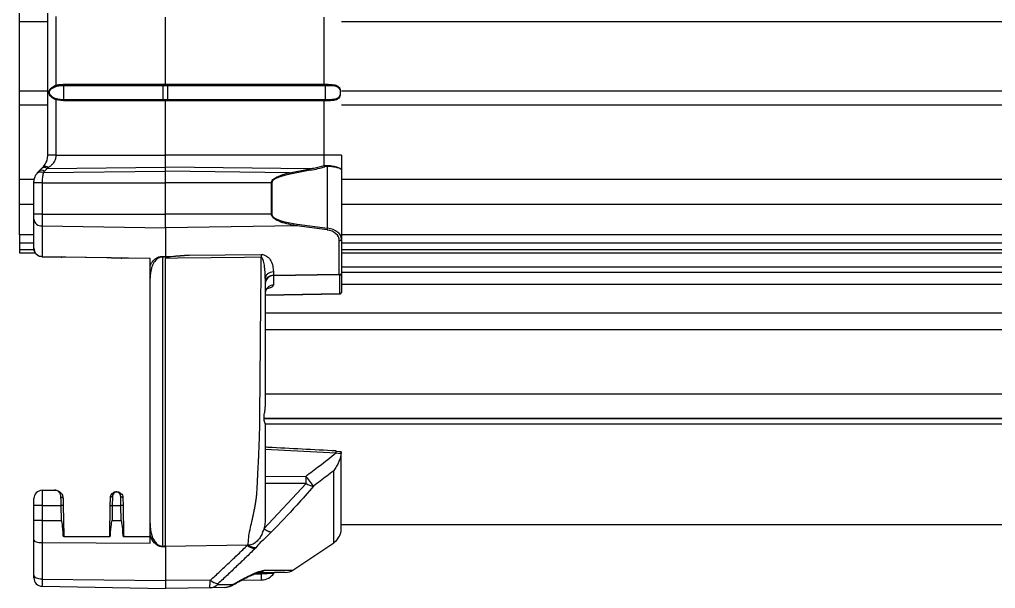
# Model space of a CAD drawing. Extents: x 6 to 134, y 3 to 97.
# Drawn here: x 86.81 to 93.83, y 37.38 to 41.46 of the extents above; entities that cross this region are included whole.
import ezdxf

# ---------------------------------------------------------------- set-up
doc = ezdxf.new("R2010")
doc.units = 0
doc.header["$MEASUREMENT"] = 0
doc.layers.add('OBJECT', color=7, linetype='CONTINUOUS')

msp = doc.modelspace()

# ---------------------------------------------------------------- linework, layer by layer
at = {"layer": 'OBJECT'}
for p, q in [((87.0151, 40.489), (87.0151, 42.5896)), ((86.8121, 41.4483), (86.8121, 41.5483)), ((87.0741, 41.4868), (87.0741, 40.9918)), ((87.8601, 40.9985), (87.8601, 41.4802)), ((89.0023, 40.9985), (89.0023, 41.4802)), ((87.0151, 41.4483), (86.8121, 41.4483)), ((86.8121, 40.9483), (86.8121, 41.4483)), ((96.9121, 41.4483), (89.1249, 41.4483)), ((87.8425, 40.9886), (87.1289, 40.9886)), ((87.1291, 40.9985), (87.8427, 40.9985)), ((87.8601, 40.9886), (87.8425, 40.9886)), ((87.8427, 40.9985), (87.8601, 40.9985)), ((87.8601, 40.9985), (87.8776, 40.9985)), ((87.8777, 40.9886), (87.8601, 40.9886)), ((87.8776, 40.9985), (89.0023, 40.9985)), ((89.0024, 40.9886), (87.8777, 40.9886)), ((89.0023, 40.9985), (89.0105, 40.9985)), ((89.0113, 40.9887), (89.0024, 40.9886)), ((87.0151, 40.9483), (86.8121, 40.9483)), ((86.8121, 40.8483), (86.8121, 40.9483)), ((96.9121, 40.9483), (89.1249, 40.9483)), ((87.0151, 40.8483), (86.8121, 40.8483)), ((86.8121, 40.3153), (86.8121, 40.8483)), ((87.0741, 40.8868), (87.0741, 40.489)), ((87.1291, 40.8802), (87.0741, 40.8868)), ((87.1289, 40.89), (87.8425, 40.89)), ((87.8427, 40.8802), (87.1291, 40.8802)), ((87.8425, 40.89), (87.8601, 40.8901)), ((87.8601, 40.8802), (87.8427, 40.8802)), ((87.8601, 40.8901), (87.8777, 40.89)), ((87.8776, 40.8802), (87.8601, 40.8802)), ((87.8601, 40.489), (87.8601, 40.8802)), ((89.0023, 40.8802), (87.8776, 40.8802)), ((87.8777, 40.89), (89.0024, 40.89)), ((89.0023, 40.489), (89.0023, 40.8802)), ((89.0105, 40.8801), (89.0023, 40.8802)), ((89.0024, 40.89), (89.0113, 40.89)), ((96.9121, 40.8483), (89.1249, 40.8483)), ((87.0741, 40.489), (87.0151, 40.489)), ((87.0741, 40.489), (87.8601, 40.489)), ((87.8601, 40.4042), (87.8601, 40.489)), ((89.0023, 40.489), (87.8601, 40.489)), ((89.0023, 40.414), (89.0023, 40.489)), ((89.1251, 40.489), (89.0023, 40.489)), ((89.1251, 40.489), (89.1251, 40.3833)), ((86.9695, 40.3937), (86.98, 40.4042)), ((87.0109, 40.3937), (87.8601, 40.4042)), ((87.0213, 40.401), (87.0109, 40.3937)), ((87.8601, 40.3745), (87.8601, 40.4042)), ((88.8986, 40.3914), (87.8601, 40.4042)), ((89.0023, 40.414), (89.0266, 40.4162)), ((89.0266, 40.4087), (89.0052, 40.4059)), ((89.0266, 39.9638), (89.0266, 40.4087)), ((86.9503, 40.3745), (86.9695, 40.3937)), ((86.9831, 40.3637), (87.8601, 40.3745)), ((87.0109, 40.3937), (86.9916, 40.3745)), ((87.8601, 40.2896), (87.8601, 40.3745)), ((88.7533, 40.3635), (87.8601, 40.3745)), ((88.7533, 40.3635), (88.8986, 40.3914)), ((88.9015, 40.3808), (88.7562, 40.3529)), ((89.1251, 40.3833), (89.1251, 39.8875)), ((86.8121, 40.1354), (86.8121, 40.3153)), ((86.9188, 40.3153), (86.8121, 40.3153)), ((86.9741, 40.2896), (86.9151, 40.2896)), ((86.9151, 40.0651), (86.9151, 40.2896)), ((86.9741, 40.2896), (87.8601, 40.2896)), ((86.9741, 40.2896), (86.9741, 40.0651)), ((88.6219, 40.2896), (87.8601, 40.2896)), ((87.8601, 40.0651), (87.8601, 40.2896)), ((88.6219, 40.0651), (88.6219, 40.2896)), ((88.6248, 40.2896), (88.6219, 40.2896)), ((88.6248, 40.2896), (88.6248, 40.0651)), ((96.9121, 40.3153), (89.1251, 40.3153)), ((86.8121, 39.9172), (86.8121, 40.1354)), ((86.9151, 40.1354), (86.8121, 40.1354)), ((96.9121, 40.1354), (89.1251, 40.1354)), ((86.9741, 40.0651), (86.9151, 40.0651)), ((86.9151, 40.0291), (86.9151, 40.0651)), ((86.9741, 40.0651), (86.9741, 39.9805)), ((86.9741, 40.0651), (87.8601, 40.0651)), ((87.8601, 39.968), (87.8601, 40.0651)), ((88.6219, 40.0651), (87.8601, 40.0651)), ((88.6248, 40.0651), (88.6219, 40.0651)), ((86.9151, 39.8214), (86.9151, 40.0291)), ((86.9741, 39.9805), (87.8601, 39.968)), ((86.9741, 39.9805), (86.9741, 39.7617)), ((88.8049, 39.9813), (87.8601, 39.968)), ((89.0237, 39.9516), (88.8049, 39.9813)), ((88.8079, 39.9935), (89.0266, 39.9638)), ((86.8121, 39.9172), (86.8121, 39.8561)), ((86.9151, 39.9172), (86.8121, 39.9172)), ((87.8601, 39.968), (87.8601, 39.7616)), ((96.9121, 39.9172), (89.1251, 39.9172)), ((86.8121, 39.8561), (86.8121, 39.8089)), ((86.9151, 39.8561), (86.8121, 39.8561)), ((89.1104, 39.6323), (89.1104, 39.8754)), ((89.1251, 39.8875), (89.1251, 39.636)), ((96.9121, 39.8561), (89.1251, 39.8561)), ((86.8121, 39.8089), (86.8121, 39.7885)), ((86.9171, 39.8089), (86.8121, 39.8089)), ((86.8121, 39.7885), (86.9249, 39.7885)), ((86.9151, 39.8193), (86.9151, 39.8214)), ((87.9029, 39.7621), (88.0313, 39.7696)), ((88.0313, 39.7696), (88.5486, 39.7757)), ((96.9121, 39.8089), (89.1251, 39.8089)), ((89.1251, 39.7885), (96.9121, 39.7885)), ((86.9741, 39.7617), (87.7501, 39.7482)), ((86.9741, 39.7617), (86.9741, 39.7593)), ((86.9741, 39.7593), (87.1122, 39.7569)), ((87.1459, 39.7585), (87.4439, 39.7533)), ((87.4774, 39.7505), (87.5422, 39.7494)), ((87.5759, 39.751), (87.7451, 39.748)), ((87.7451, 39.748), (87.7501, 39.7479)), ((87.7501, 39.694), (87.7501, 39.7482)), ((87.8385, 39.7618), (87.8601, 39.7616)), ((87.8385, 39.7568), (87.8385, 37.6798)), ((87.8601, 39.7565), (87.8385, 39.7568)), ((87.8601, 39.7616), (87.9029, 39.7621)), ((87.8601, 37.6795), (87.8601, 39.7476)), ((88.6371, 39.6508), (88.6371, 39.6248)), ((88.6371, 39.6248), (89.1104, 39.6323)), ((89.1104, 39.6309), (88.6371, 39.6234)), ((89.1153, 39.6265), (89.1104, 39.6309)), ((96.9221, 39.6845), (89.1251, 39.6845)), ((96.9221, 39.6471), (89.1251, 39.6471)), ((89.1251, 39.636), (89.1251, 39.5034)), ((87.7501, 37.8416), (87.7501, 39.6045)), ((88.6371, 39.6234), (88.6371, 39.5557)), ((89.1153, 39.4928), (89.1153, 39.6265)), ((96.9221, 39.5593), (89.1251, 39.5593)), ((89.1153, 39.4928), (88.5781, 39.4839)), ((88.5781, 39.4831), (89.1187, 39.4925)), ((96.9221, 39.3529), (88.5781, 39.3529)), ((96.9221, 39.2345), (88.5781, 39.2345)), ((96.2935, 38.7721), (88.5781, 38.7721)), ((96.1801, 38.5967), (88.5697, 38.5967)), ((96.1801, 38.5955), (88.5697, 38.5955)), ((96.1935, 38.5565), (88.5781, 38.5565)), ((89.0873, 38.3487), (88.5781, 38.3752)), ((89.122, 38.342), (89.0873, 38.3487)), ((89.0875, 38.3615), (89.1093, 38.3596)), ((89.1236, 37.7882), (89.1236, 38.351)), ((89.1238, 37.7906), (89.1238, 38.3524)), ((88.5781, 38.1812), (88.871, 38.1826)), ((89.07, 37.7042), (89.07, 38.222)), ((88.5675, 37.8034), (88.871, 38.1308)), ((88.871, 38.1308), (88.5781, 38.1294)), ((86.9151, 37.9713), (86.9151, 38.0209)), ((86.9741, 38.0809), (87.0643, 38.0824)), ((86.9741, 38.0809), (86.9741, 37.9713)), ((87.1253, 38.0235), (87.1262, 37.9716)), ((87.464, 37.9716), (87.465, 38.027)), ((87.5553, 38.027), (87.5562, 37.9716)), ((86.9151, 37.8647), (86.9151, 37.9713)), ((86.9741, 37.9713), (86.9151, 37.9713)), ((86.9741, 37.9713), (87.111, 37.9713)), ((86.9741, 37.9713), (86.9741, 37.8647)), ((87.1128, 37.8647), (87.111, 37.9713)), ((87.1262, 37.9716), (87.13, 37.7542)), ((87.4602, 37.7542), (87.464, 37.9716)), ((87.4787, 37.9713), (87.4769, 37.8645)), ((87.4787, 37.9713), (87.541, 37.9713)), ((87.5428, 37.8645), (87.541, 37.9713)), ((87.5562, 37.9716), (87.56, 37.7542)), ((86.9151, 37.7232), (86.9151, 37.8647)), ((86.9741, 37.8647), (86.9741, 37.705)), ((86.9741, 37.8647), (87.1128, 37.8647)), ((87.4769, 37.8645), (87.5428, 37.8645)), ((89.1238, 37.8348), (96.9221, 37.8348)), ((87.13, 37.7542), (87.135, 37.7493)), ((87.1411, 37.7493), (87.4488, 37.7493)), ((87.4552, 37.7493), (87.4602, 37.7542)), ((87.56, 37.7542), (87.565, 37.7493)), ((87.5711, 37.7493), (87.7451, 37.7493)), ((87.7451, 37.7493), (87.7501, 37.7543)), ((87.7501, 37.7009), (87.7501, 37.7604)), ((86.9151, 37.4723), (86.9151, 37.7232)), ((86.9741, 37.705), (86.9741, 37.4412)), ((86.9741, 37.705), (87.7501, 37.7009)), ((87.8385, 37.6798), (87.8601, 37.6795)), ((87.8601, 37.6743), (87.8385, 37.6746)), ((87.8601, 37.6743), (87.8601, 37.4332)), ((88.4553, 37.6856), (88.4491, 37.6855)), ((88.7765, 37.5062), (89.07, 37.7042)), ((86.9151, 37.4508), (86.9151, 37.4723)), ((88.5513, 37.4791), (88.498, 37.4781)), ((88.5512, 37.4874), (88.5513, 37.4791)), ((88.552, 37.4374), (88.5513, 37.4791)), ((86.9741, 37.4412), (87.8601, 37.4332)), ((86.9741, 37.4412), (86.9741, 37.3908)), ((86.9741, 37.3908), (87.8601, 37.3753)), ((88.1847, 37.4361), (87.8601, 37.4332)), ((87.8601, 37.4332), (87.8601, 37.3753)), ((88.3424, 37.3989), (88.3981, 37.4293)), ((88.3504, 37.4073), (88.406, 37.4376)), ((88.4087, 37.4349), (88.552, 37.4374)), ((88.1812, 37.3809), (87.8601, 37.3753)), ((88.2871, 37.3828), (88.1812, 37.3809))]:
    msp.add_line(p, q, dxfattribs=at)
at = {"layer": 'OBJECT', "flags": 128}
for points in [[(88.5486, 39.7557), (88.4286, 39.7543), (87.9487, 39.7486), (87.8601, 39.7476)], [(87.1101, 38.0313), (87.113, 38.0312), (87.1158, 38.0308), (87.1185, 38.0301), (87.1208, 38.0291), (87.1227, 38.0279), (87.1241, 38.0266), (87.125, 38.0251), (87.1253, 38.0235)], [(87.4797, 38.0347), (87.4768, 38.0346), (87.4741, 38.0342), (87.4715, 38.0334), (87.4693, 38.0325), (87.4675, 38.0313), (87.4661, 38.03), (87.4653, 38.0285), (87.465, 38.027)], [(87.54, 38.0346), (87.5429, 38.0346), (87.5458, 38.0342), (87.5484, 38.0335), (87.5507, 38.0325), (87.5526, 38.0314), (87.5541, 38.03), (87.5549, 38.0285), (87.5553, 38.027)], [(88.4491, 37.6855), (87.8601, 37.6777), (87.8452, 37.6775)], [(86.9741, 37.4412), (86.9625, 37.4419), (86.9514, 37.4437), (86.9412, 37.4466), (86.9323, 37.4505), (86.925, 37.4552), (86.9196, 37.4605), (86.9162, 37.4663), (86.9151, 37.4723)], [(88.3504, 37.4073), (88.3466, 37.402), (88.3424, 37.3988)], [(88.406, 37.4376), (88.4022, 37.4323), (88.3981, 37.4292)]]:
    msp.add_lwpolyline(points, dxfattribs=at)
at = {"layer": 'OBJECT'}
for centre, radius, start, end in [((86.7922, 40.8942), 0.2983, 17.33404, 19.10404), ((88.5742, 40.9393), 1.4462, 178.04636, 181.95364), ((86.9268, 40.9965), 0.2022, 357.75788, 0.55202), ((89.2878, 40.9393), 1.4462, 178.04636, 181.95364), ((87.6404, 40.9965), 0.2022, 357.75788, 0.55202), ((88.0798, 40.9965), 0.2022, 179.44798, 182.24212), ((86.4324, 40.9393), 1.4462, 358.04636, 1.95364), ((89.2045, 40.9965), 0.2022, 179.44798, 182.24212), ((89.0532, 40.997), 0.0427, 177.99951, 191.30017), ((87.5745, 40.9393), 1.4377, 358.03323, 1.96677), ((89.0701, 40.9393), 0.05, 324.24294, 35.8098), ((86.7922, 40.9844), 0.2983, 340.89596, 342.66596), ((86.9268, 40.8821), 0.2022, 359.44798, 2.24212), ((87.6404, 40.8821), 0.2022, 359.44798, 2.24212), ((88.0798, 40.8821), 0.2022, 177.75788, 180.55202), ((89.2045, 40.8821), 0.2022, 177.75788, 180.55202), ((89.0532, 40.8816), 0.0427, 168.69983, 182.00049), ((86.9984, 40.3733), 0.0359, 50.31348, 120.85498), ((88.9413, 40.3873), 0.0665, 16.23241, 23.60691), ((88.9643, 40.4125), 0.0624, 356.56172, 3.43828), ((87.0351, 40.2896), 0.12, 135, 148.21068), ((86.9653, 40.3247), 0.0428, 65.55543, 138.87095), ((86.9709, 40.3446), 0.0364, 55.3098, 124.67231), ((86.9902, 40.3638), 0.0364, 55.3098, 124.67231), ((87.0341, 40.332), 0.06, 135, 148.21068), ((88.7004, 40.3432), 0.0567, 9.80255, 20.94383), ((88.8457, 40.3711), 0.0567, 9.80255, 20.94383), ((86.9697, 40.0353), 0.055, 186.53568, 274.53769), ((88.7588, 39.9988), 0.0493, 339.21842, 353.75668), ((88.9776, 39.9691), 0.0493, 339.21842, 353.75668), ((89.1115, 39.8891), 0.0137, 265.46231, 353.46432), ((87.3738, 39.7593), 0.4647, 359.68953, 0.31047), ((89.0008, 39.6316), 0.1096, 359.61681, 0.38319), ((89.1153, 39.6362), 0.00978, 269.69964, 358.70113), ((88.6327, 39.5701), 0.055, 85.46231, 173.46432), ((88.6367, 39.5647), 0.0587, 89.69964, 178.70113), ((88.6367, 39.497), 0.0587, 89.69964, 178.70113), ((88.8758, 38.3635), 0.212, 356.00987, 0.06156), ((85.9404, 35.9298), 3.6964, 36.15063, 37.55082), ((83.867, 38.1567), 5.0041, 359.70356, 0.29644), ((88.9383, 38.2268), 0.1171, 234.9569, 263.58409), ((86.9751, 38.0209), 0.06, 91, 180), ((87.3347, 25.3748), 12.5986, 90.94814, 91.01755), ((87.6849, 49.9914), 12.0219, 268.94712, 269.01736), ((87.7647, 25.3748), 12.5986, 90.94814, 91.01755), ((87.1517, 36.3448), 1.4096, 90.883, 91.0181), ((87.484, 38.9702), 1.2162, 268.87686, 269.01858), ((87.5818, 36.3397), 1.4147, 90.88315, 91.01809), ((89.0001, 37.8078), 0.125, 304, 350.99413), ((89.1088, 37.7906), 0.015, 350.99413, 0), ((87.4918, 37.6772), 0.3467, 359.57249, 0.42751), ((88.5177, 37.7651), 0.105, 229.26724, 262.13811), ((88.5148, 37.5758), 0.089, 271.20586, 309.03434), ((88.5501, 37.5474), 0.11, 271, 325.23397), ((88.6488, 37.4791), 0.01, 91.00235, 145.81355), ((88.7225, 37.5904), 0.1, 271, 302.60661), ((86.9751, 37.4508), 0.06, 180, 269), ((88.1791, 37.4637), 0.0828, 271.43574, 312.79618), ((88.2527, 37.508), 0.0989, 226.58751, 261.9679), ((88.2851, 37.469), 0.0862, 271.2931, 310.60285)]:
    msp.add_arc(centre, radius, start, end, dxfattribs=at)
for centre, major_axis, ratio, start_param, end_param in [((88.456, 40.489), (0.6706, 0), 0.216052, 5.439095, 5.672127), ((89.0163, 40.2896), (0.3916, 0), 0.216052, 2.297502, 3.141593), ((89.0163, 40.0651), (0.3916, 0), 0.216052, 3.141593, 4.150885), ((89.0004, 39.873), (0.1099, 0.005), 0.725828, 6.250065, 7.607408), ((89.0001, 39.8851), (0.125, 0.004), 0.638968, 6.262677, 7.620019), ((86.9751, 39.8214), (0.06, 0), 0.995217, 3.141593, 4.694936), ((87.1302, 39.7716), (0.0231, 0.0126), 0.325231, 3.659945, 4.199258), ((87.46, 39.7658), (0.0226, -0.0134), 0.325231, 5.225606, 5.764834), ((87.5602, 39.7641), (0.0231, 0.0126), 0.325231, 3.659945, 4.199152), ((89.1101, 39.6359), (0.015, 0.0002), 0.235782, 4.727202, 6.280545), ((88.6381, 39.6329), (0.001, 0.01), 0.046894, 2.518569, 2.847879), ((87.1181, 37.5784), (-0.0053, 0.2863), 0.052382, 5.372603, 6.282196), ((87.4721, 37.5782), (0.0047, 0.2863), 0.052386, 0.000845, 0.909758), ((87.5481, 37.5782), (-0.0053, 0.2863), 0.052382, 5.373472, 6.282196), ((86.9751, 37.7232), (0.06, 0), 0.303082, 3.141593, 4.694936)]:
    msp.add_ellipse(centre, major_axis=major_axis, ratio=ratio, start_param=start_param, end_param=end_param, dxfattribs=at)
for points, knots in [([(87.0741, 40.8868), (87.0676, 40.8898), (87.0543, 40.8958), (87.0385, 40.9081), (87.0295, 40.9195), (87.0254, 40.9293), (87.0241, 40.9357), (87.0241, 40.9418), (87.025, 40.9481), (87.0286, 40.9579), (87.0375, 40.9696), (87.0532, 40.9822), (87.067, 40.9886), (87.0741, 40.9918)], [0, 0, 0, 0, 0.128455, 0.265194, 0.392985, 0.437147, 0.483317, 0.514866, 0.545911, 0.602369, 0.724258, 0.859504, 1, 1, 1, 1]), ([(87.0769, 40.9831), (87.0696, 40.9804), (87.0554, 40.9752), (87.0392, 40.9647), (87.03, 40.9551), (87.0262, 40.9468), (87.0251, 40.9414), (87.0251, 40.9365), (87.026, 40.9331), (87.0273, 40.9294), (87.0308, 40.9225), (87.0401, 40.9132), (87.0565, 40.903), (87.0702, 40.898), (87.0769, 40.8956)], [0, 0, 0, 0, 0.147742, 0.286544, 0.40721, 0.459794, 0.487158, 0.514363, 0.5511, 0.555605, 0.597249, 0.724144, 0.864791, 1, 1, 1, 1]), ([(87.0741, 40.9918), (87.0802, 40.9935), (87.0926, 40.9969), (87.1111, 40.9983), (87.1233, 40.9984), (87.1291, 40.9985)], [0, 0, 0, 0, 0.341459, 0.690916, 1, 1, 1, 1]), ([(87.1289, 40.9886), (87.1233, 40.9886), (87.1058, 40.9886), (87.0886, 40.9853), (87.0769, 40.9831)], [0, 0, 0, 0, 0.318604, 1, 1, 1, 1]), ([(87.8601, 40.9985), (87.8601, 40.9973), (87.8601, 40.9951), (87.8601, 40.9921), (87.8601, 40.9899), (87.8601, 40.9889), (87.8601, 40.9887), (87.8601, 40.9886)], [0, 0, 0, 0, 0.240731, 0.481462, 0.722215, 0.952199, 1, 1, 1, 1]), ([(89.0105, 40.9985), (89.0242, 40.9985), (89.0516, 40.9986), (89.0841, 40.9941), (89.1038, 40.9836), (89.113, 40.9705), (89.1169, 40.9588), (89.1178, 40.9512), (89.1181, 40.9483)], [0, 0, 0, 0, 0.256829, 0.513594, 0.714926, 0.852554, 0.943821, 1, 1, 1, 1]), ([(89.1141, 40.9622), (89.1139, 40.9626), (89.1122, 40.9681), (89.1046, 40.976), (89.0863, 40.9853), (89.054, 40.9886), (89.0257, 40.9887), (89.0113, 40.9887)], [0, 0, 0, 0, 0.011366, 0.159764, 0.386494, 0.688357, 1, 1, 1, 1]), ([(87.0769, 40.8956), (87.0835, 40.894), (87.1005, 40.89), (87.1181, 40.89), (87.1289, 40.89)], [0, 0, 0, 0, 0.382917, 1, 1, 1, 1]), ([(89.1164, 40.9208), (89.1159, 40.9183), (89.114, 40.9096), (89.1061, 40.8975), (89.09, 40.8869), (89.0639, 40.8813), (89.0361, 40.88), (89.0172, 40.8801), (89.0105, 40.8801)], [0, 0, 0, 0, 0.058143, 0.202925, 0.410277, 0.620937, 0.86451, 1, 1, 1, 1]), ([(89.0113, 40.89), (89.0184, 40.89), (89.0382, 40.8899), (89.0665, 40.891), (89.0919, 40.8954), (89.1068, 40.9045), (89.1135, 40.9128), (89.1149, 40.9183), (89.115, 40.9185)], [0, 0, 0, 0, 0.150755, 0.417884, 0.641299, 0.852876, 0.993973, 1, 1, 1, 1]), ([(87.8601, 40.8901), (87.8601, 40.89), (87.8601, 40.8898), (87.8601, 40.8888), (87.8601, 40.8866), (87.8601, 40.8836), (87.8601, 40.8813), (87.8601, 40.8802)], [0, 0, 0, 0, 0.047801, 0.277785, 0.518538, 0.759269, 1, 1, 1, 1]), ([(86.98, 40.4042), (86.9839, 40.4085), (86.9919, 40.4171), (87.0012, 40.4321), (87.0082, 40.448), (87.0137, 40.4663), (87.0146, 40.4807), (87.0151, 40.489)], [0, 0, 0, 0, 0.215025, 0.4346168, 0.5982919, 0.76734, 1, 1, 1, 1]), ([(87.0741, 40.489), (87.0733, 40.4804), (87.072, 40.4656), (87.0638, 40.4466), (87.0534, 40.4302), (87.0392, 40.4145), (87.0273, 40.4055), (87.0213, 40.401)], [0, 0, 0, 0, 0.230595, 0.393006, 0.561716, 0.778002, 1, 1, 1, 1]), ([(88.8986, 40.3914), (88.9083, 40.3931), (88.9431, 40.3992), (88.9775, 40.4078), (89.0023, 40.414)], [0, 0, 0, 0, 0.277554, 1, 1, 1, 1]), ([(89.0266, 40.4162), (89.0399, 40.4148), (89.0664, 40.4121), (89.0981, 40.4037), (89.1169, 40.3951), (89.1235, 40.3887), (89.1249, 40.3852), (89.1251, 40.3839), (89.1251, 40.3833), (89.1251, 40.3833)], [0, 0, 0, 0, 0.243249, 0.485653, 0.733294, 0.895343, 0.957954, 0.995793, 1, 1, 1, 1]), ([(89.1251, 40.3833), (89.1251, 40.3833), (89.1251, 40.386), (89.1197, 40.3916), (89.0981, 40.3993), (89.0664, 40.4056), (89.0399, 40.4077), (89.0266, 40.4087)], [0, 0, 0, 0, 0.004208, 0.265862, 0.513818, 0.756564, 1, 1, 1, 1]), ([(86.9151, 40.2896), (86.9152, 40.2931), (86.9156, 40.3067), (86.9204, 40.3293), (86.929, 40.3452), (86.9331, 40.3528)], [0, 0, 0, 0, 0.154648, 0.598422, 1, 1, 1, 1]), ([(86.9831, 40.3637), (86.981, 40.3549), (86.9769, 40.337), (86.9743, 40.3098), (86.9741, 40.2937), (86.9741, 40.2896)], [0, 0, 0, 0, 0.414903, 0.850089, 1, 1, 1, 1]), ([(88.6219, 40.2896), (88.6221, 40.2922), (88.6227, 40.2983), (88.6288, 40.3092), (88.6489, 40.3283), (88.6921, 40.3478), (88.7313, 40.3578), (88.7533, 40.3635)], [0, 0, 0, 0, 0.046981, 0.113569, 0.227343, 0.564865, 1, 1, 1, 1]), ([(88.8049, 39.9813), (88.7954, 39.983), (88.7474, 39.9913), (88.6921, 40.0046), (88.6455, 40.0306), (88.6317, 40.042), (88.6241, 40.0534), (88.622, 40.0605), (88.6219, 40.0643), (88.6219, 40.0651)], [0, 0, 0, 0, 0.139111, 0.698328, 0.798277, 0.898779, 0.947942, 0.988888, 1, 1, 1, 1]), ([(88.0313, 39.7696), (87.9881, 39.767), (87.934, 39.7637), (87.878, 39.7556), (87.8642, 39.7515), (87.8611, 39.7494), (87.8602, 39.7484), (87.8601, 39.7478), (87.8601, 39.7476)], [0, 0, 0, 0, 0.741679, 0.928905, 0.97614, 0.98852, 0.994896, 1, 1, 1, 1]), ([(88.5486, 39.7757), (88.5501, 39.7757), (88.5569, 39.7757), (88.5712, 39.773), (88.5874, 39.765), (88.6079, 39.748), (88.6319, 39.7102), (88.635, 39.6746), (88.6371, 39.6508)], [0, 0, 0, 0, 0.017338, 0.082794, 0.177104, 0.270643, 0.513764, 1, 1, 1, 1]), ([(87.1225, 39.7588), (87.1227, 39.7589), (87.1231, 39.7589), (87.1254, 39.7589), (87.1286, 39.7589), (87.1326, 39.7588), (87.1368, 39.7588), (87.1407, 39.7587), (87.144, 39.7586), (87.1453, 39.7585), (87.1459, 39.7585)], [0, 0, 0, 0, 0.1271987, 0.2543994, 0.3815591, 0.5086228, 0.6356077, 0.7625604, 0.8895388, 1, 1, 1, 1]), ([(87.4439, 39.7533), (87.4446, 39.7533), (87.446, 39.7533), (87.4495, 39.7533), (87.4535, 39.7532), (87.4578, 39.7532), (87.4616, 39.7531), (87.4648, 39.753), (87.4668, 39.7529), (87.4671, 39.7528), (87.4673, 39.7528)], [0, 0, 0, 0, 0.127094, 0.254191, 0.381236, 0.508209, 0.63516, 0.762148, 0.889218, 1, 1, 1, 1]), ([(87.5525, 39.7513), (87.5527, 39.7513), (87.5531, 39.7514), (87.5554, 39.7514), (87.5586, 39.7514), (87.5626, 39.7513), (87.5668, 39.7513), (87.5707, 39.7512), (87.574, 39.7511), (87.5753, 39.751), (87.5759, 39.751)], [0, 0, 0, 0, 0.127197, 0.254396, 0.381554, 0.508616, 0.635599, 0.76255, 0.889526, 1, 1, 1, 1]), ([(87.7501, 39.694), (87.7519, 39.698), (87.7594, 39.7142), (87.7749, 39.736), (87.8003, 39.7536), (87.8206, 39.7609), (87.833, 39.7615), (87.8385, 39.7618)], [0, 0, 0, 0, 0.136766, 0.552548, 0.762291, 0.893564, 1, 1, 1, 1]), ([(87.8385, 39.7568), (87.8337, 39.7565), (87.8229, 39.7557), (87.8054, 39.7478), (87.7836, 39.7292), (87.769, 39.7036), (87.7534, 39.6602), (87.7515, 39.6285), (87.7501, 39.6045)], [0, 0, 0, 0, 0.0520091, 0.1180892, 0.2279587, 0.4532019, 0.5850372, 1, 1, 1, 1]), ([(87.8601, 39.7565), (87.8601, 39.7566), (87.8601, 39.7567), (87.8602, 39.7568), (87.8604, 39.757), (87.861, 39.7574), (87.8627, 39.7581), (87.8669, 39.7589), (87.8805, 39.7607), (87.8929, 39.7615), (87.9029, 39.7621)], [0, 0, 0, 0, 0.00187, 0.00643, 0.012518, 0.022759, 0.057421, 0.143195, 0.314576, 1, 1, 1, 1]), ([(87.8601, 39.7616), (87.8601, 39.7605), (87.8601, 39.759), (87.8601, 39.757), (87.8601, 39.7565)], [0, 0, 0, 0, 0.749714, 1, 1, 1, 1]), ([(88.4553, 37.6856), (88.4561, 37.7038), (88.4577, 37.7401), (88.4682, 37.7977), (88.4817, 37.8582), (88.4939, 37.9104), (88.5026, 37.9522), (88.5081, 37.9819), (88.5127, 38.0112), (88.5164, 38.0414), (88.5191, 38.0751), (88.5204, 38.1069), (88.5218, 38.1367), (88.5231, 38.1626), (88.5249, 38.197), (88.5269, 38.2362), (88.5288, 38.2738), (88.5301, 38.2983), (88.5311, 38.3192), (88.5322, 38.3425), (88.5344, 38.3936), (88.5372, 38.4682), (88.5392, 38.5829), (88.5401, 38.7188), (88.5416, 38.8775), (88.5429, 39.0385), (88.5444, 39.2197), (88.5464, 39.3993), (88.5481, 39.5847), (88.5485, 39.6969), (88.5486, 39.7557)], [0, 0, 0, 0, 0.039002, 0.078088, 0.117141, 0.158127, 0.176844, 0.193872, 0.211797, 0.229064, 0.246733, 0.269884, 0.282925, 0.296387, 0.312731, 0.33904, 0.359319, 0.372066, 0.37728, 0.391724, 0.407942, 0.455131, 0.502874, 0.573784, 0.644693, 0.715602, 0.781884, 0.871606, 0.932826, 1, 1, 1, 1]), ([(88.5781, 39.6023), (88.5781, 39.6023), (88.5781, 39.6309), (88.5763, 39.673), (88.5688, 39.7199), (88.5619, 39.7411), (88.5577, 39.7498), (88.5534, 39.754), (88.5515, 39.7551), (88.5498, 39.7556), (88.5491, 39.7557), (88.5486, 39.7557), (88.5486, 39.7557)], [0, 0, 0, 0, 0.000011, 0.546519, 0.800662, 0.887362, 0.958963, 0.973996, 0.98917, 0.992844, 0.999988, 1, 1, 1, 1]), ([(87.7501, 39.6045), (87.7501, 39.6047), (87.7501, 39.6169), (87.7501, 39.6409), (87.7501, 39.6713), (87.7501, 39.6879), (87.7501, 39.694)], [0, 0, 0, 0, 0.00769, 0.390839, 0.774216, 1, 1, 1, 1]), ([(88.5781, 39.6023), (88.5781, 39.493), (88.5781, 39.2731), (88.5781, 38.9645), (88.5781, 38.7744), (88.5781, 38.6801)], [0, 0, 0, 0, 0.332084, 0.668469, 1, 1, 1, 1]), ([(88.6371, 39.5557), (88.6354, 39.5519), (88.632, 39.5438), (88.6084, 39.5331), (88.5878, 39.5273), (88.5781, 39.5245)], [0, 0, 0, 0, 0.314069, 0.674884, 1, 1, 1, 1]), ([(88.5793, 39.5015), (88.5795, 39.506), (88.5798, 39.516), (88.5869, 39.5277), (88.593, 39.5343), (88.596, 39.5361), (88.5955, 39.5359), (88.5954, 39.5358)], [0, 0, 0, 0, 0.240652, 0.539602, 0.775876, 0.968749, 1, 1, 1, 1]), ([(89.1153, 39.4928), (89.1165, 39.493), (89.1185, 39.4933), (89.1207, 39.4946), (89.1226, 39.4963), (89.124, 39.4984), (89.1249, 39.501), (89.125, 39.5026), (89.1251, 39.5034)], [0, 0, 0, 0, 0.235733, 0.360613, 0.490359, 0.702497, 0.84065, 1, 1, 1, 1]), ([(88.5781, 38.5595), (88.5781, 38.5595), (88.5781, 38.5606), (88.5769, 38.567), (88.5682, 38.5845), (88.5693, 38.6179), (88.5757, 38.6485), (88.5781, 38.6701), (88.5781, 38.6801), (88.5781, 38.6801)], [0, 0, 0, 0, 0.000013, 0.082322, 0.420512, 0.628262, 0.832082, 0.999987, 1, 1, 1, 1]), ([(88.5781, 38.5595), (88.5781, 38.5333), (88.5781, 38.4808), (88.5781, 38.4062), (88.5781, 38.3341), (88.5781, 38.2634), (88.5781, 38.1941), (88.5781, 38.1337), (88.5781, 38.0849), (88.5781, 38.0467), (88.5781, 38.0111), (88.5781, 37.9767), (88.5781, 37.9434), (88.5781, 37.9107), (88.5781, 37.8892), (88.5781, 37.8788)], [0, 0, 0, 0, 0.093177, 0.186503, 0.27756, 0.370287, 0.466781, 0.562335, 0.62213, 0.683661, 0.747516, 0.80698, 0.873512, 0.938756, 1, 1, 1, 1]), ([(89.0878, 38.3638), (88.9242, 38.3722), (88.7543, 38.3809), (88.5844, 38.3899), (88.5781, 38.3902)], [0, 0, 0, 0, 0.962697, 1, 1, 1, 1]), ([(88.871, 38.1826), (88.9028, 38.2069), (88.975, 38.2621), (89.0469, 38.3176), (89.0873, 38.3487)], [0, 0, 0, 0, 0.439789, 1, 1, 1, 1]), ([(89.122, 38.342), (89.1208, 38.336), (89.1145, 38.304), (89.097, 38.2625), (89.0774, 38.2319), (89.0701, 38.2221), (89.07, 38.222)], [0, 0, 0, 0, 0.132334, 0.701427, 0.996804, 1, 1, 1, 1]), ([(89.1093, 38.3596), (89.1093, 38.3596), (89.1106, 38.3601), (89.1135, 38.3609), (89.1174, 38.361), (89.1206, 38.3597), (89.1228, 38.3575), (89.1239, 38.3546), (89.1237, 38.3522), (89.1236, 38.351)], [0, 0, 0, 0, 0.005415, 0.177258, 0.386654, 0.560092, 0.70998, 0.854892, 1, 1, 1, 1]), ([(89.1236, 38.351), (89.1233, 38.3494), (89.1228, 38.3466), (89.1223, 38.3435), (89.122, 38.342)], [0, 0, 0, 0, 0.53084, 1, 1, 1, 1]), ([(89.07, 38.222), (89.0535, 38.2092), (89.0053, 38.1719), (88.9569, 38.1347), (88.9252, 38.1103)], [0, 0, 0, 0, 0.343012, 1, 1, 1, 1]), ([(88.9252, 38.1103), (88.8853, 38.0645), (88.7874, 37.9522), (88.6833, 37.844), (88.6217, 37.7799)], [0, 0, 0, 0, 0.407774, 1, 1, 1, 1]), ([(87.0643, 38.0824), (87.0644, 38.0824), (87.0649, 38.0825), (87.0665, 38.0825), (87.0703, 38.0823), (87.0839, 38.0807), (87.1034, 38.0716), (87.1215, 38.0496), (87.1241, 38.0316), (87.1253, 38.0235)], [0, 0, 0, 0, 0.003121, 0.020678, 0.053581, 0.140085, 0.508002, 0.777081, 1, 1, 1, 1]), ([(87.1101, 38.0313), (87.1091, 38.0384), (87.1071, 38.0543), (87.0935, 38.0731), (87.0785, 38.0812), (87.0678, 38.0824), (87.0649, 38.0825), (87.0644, 38.0824), (87.0643, 38.0824)], [0, 0, 0, 0, 0.216235, 0.484893, 0.857708, 0.973607, 0.996571, 1, 1, 1, 1]), ([(87.111, 37.9713), (87.1108, 37.9815), (87.1105, 38.0027), (87.1102, 38.0215), (87.1101, 38.0313)], [0, 0, 0, 0, 0.480227, 1, 1, 1, 1]), ([(87.465, 38.027), (87.4657, 38.0325), (87.4672, 38.0446), (87.4771, 38.0584), (87.4892, 38.0669), (87.5004, 38.0707), (87.5102, 38.0716), (87.52, 38.0706), (87.531, 38.0669), (87.5425, 38.0589), (87.5526, 38.0454), (87.5544, 38.0332), (87.5553, 38.027)], [0, 0, 0, 0, 0.120976, 0.261667, 0.366699, 0.439039, 0.4998, 0.560097, 0.631651, 0.736671, 0.863638, 1, 1, 1, 1]), ([(87.4797, 38.0347), (87.4796, 38.0258), (87.4792, 38.0061), (87.4789, 37.9836), (87.4787, 37.9713)], [0, 0, 0, 0, 0.4536308, 1, 1, 1, 1]), ([(87.54, 38.0346), (87.5394, 38.0395), (87.5382, 38.0487), (87.5316, 38.0588), (87.5241, 38.065), (87.5167, 38.068), (87.51, 38.0689), (87.5031, 38.0681), (87.4955, 38.065), (87.4876, 38.0585), (87.4812, 38.0482), (87.4802, 38.039), (87.4797, 38.0347)], [0, 0, 0, 0, 0.145013, 0.279375, 0.384502, 0.450073, 0.501531, 0.55297, 0.618329, 0.722548, 0.871295, 1, 1, 1, 1]), ([(87.541, 37.9713), (87.5408, 37.9815), (87.5405, 38.0039), (87.5402, 38.0238), (87.54, 38.0346)], [0, 0, 0, 0, 0.4545964, 1, 1, 1, 1]), ([(88.5781, 37.8788), (88.5777, 37.8663), (88.5768, 37.8409), (88.5706, 37.816), (88.5675, 37.8034)], [0, 0, 0, 0, 0.492499, 1, 1, 1, 1]), ([(87.7501, 37.8416), (87.752, 37.8139), (87.755, 37.7697), (87.7778, 37.7189), (87.8006, 37.6936), (87.8203, 37.6819), (87.8329, 37.6804), (87.8385, 37.6798)], [0, 0, 0, 0, 0.436411, 0.695807, 0.837016, 0.927403, 1, 1, 1, 1]), ([(87.7501, 37.7604), (87.7501, 37.7643), (87.7501, 37.7722), (87.7501, 37.7898), (87.7501, 37.8128), (87.7501, 37.8318), (87.7501, 37.8414), (87.7501, 37.8416)], [0, 0, 0, 0, 0.134235, 0.268895, 0.630228, 0.992221, 1, 1, 1, 1]), ([(87.1411, 37.7493), (87.1404, 37.7487), (87.1391, 37.7474), (87.1364, 37.7465), (87.1336, 37.7464), (87.131, 37.7473), (87.1288, 37.749), (87.1272, 37.7514), (87.1269, 37.7532), (87.1267, 37.7542)], [0, 0, 0, 0, 0.141734, 0.283479, 0.425139, 0.566634, 0.708244, 0.850205, 1, 1, 1, 1]), ([(87.135, 37.7493), (87.135, 37.7493), (87.1355, 37.7493), (87.1364, 37.7493), (87.1382, 37.7493), (87.1399, 37.7493), (87.1411, 37.7493)], [0, 0, 0, 0, 0.014077, 0.26311, 0.511786, 1, 1, 1, 1]), ([(87.4632, 37.7542), (87.4631, 37.7533), (87.4628, 37.7514), (87.4612, 37.7491), (87.459, 37.7473), (87.4564, 37.7464), (87.4536, 37.7464), (87.4509, 37.7474), (87.4495, 37.7487), (87.4488, 37.7493)], [0, 0, 0, 0, 0.14237, 0.28475, 0.427178, 0.569156, 0.710765, 0.85223, 1, 1, 1, 1]), ([(87.4488, 37.7493), (87.45, 37.7493), (87.4518, 37.7493), (87.4537, 37.7493), (87.4547, 37.7493), (87.4552, 37.7493), (87.4552, 37.7493)], [0, 0, 0, 0, 0.488204, 0.73689, 0.985936, 1, 1, 1, 1]), ([(87.5711, 37.7493), (87.5704, 37.7487), (87.5691, 37.7474), (87.5664, 37.7465), (87.5636, 37.7464), (87.561, 37.7473), (87.5588, 37.749), (87.5572, 37.7513), (87.5568, 37.7532), (87.5567, 37.7542)], [0, 0, 0, 0, 0.141696, 0.283405, 0.425027, 0.566484, 0.708055, 0.849977, 1, 1, 1, 1]), ([(87.565, 37.7493), (87.565, 37.7493), (87.5655, 37.7493), (87.5664, 37.7493), (87.5682, 37.7493), (87.5699, 37.7493), (87.5711, 37.7493)], [0, 0, 0, 0, 0.014059, 0.263109, 0.511801, 1, 1, 1, 1]), ([(87.8385, 37.6746), (87.8321, 37.6753), (87.8178, 37.6768), (87.7951, 37.6892), (87.7683, 37.7163), (87.7572, 37.7431), (87.7501, 37.7604)], [0, 0, 0, 0, 0.136597, 0.302551, 0.553077, 1, 1, 1, 1]), ([(88.5675, 37.8034), (88.5657, 37.7977), (88.5624, 37.7871), (88.5542, 37.7665), (88.5415, 37.7421), (88.5208, 37.715), (88.4971, 37.6965), (88.474, 37.6872), (88.4614, 37.6861), (88.4553, 37.6856)], [0, 0, 0, 0, 0.1091701, 0.2043559, 0.4029805, 0.6015411, 0.8001863, 0.9031315, 1, 1, 1, 1]), ([(88.6217, 37.7799), (88.609, 37.7674), (88.5833, 37.7422), (88.5402, 37.7045), (88.5197, 37.6797), (88.5094, 37.6673)], [0, 0, 0, 0, 0.328792, 0.664461, 1, 1, 1, 1]), ([(88.6217, 37.7799), (88.618, 37.7802), (88.6106, 37.7809), (88.5972, 37.7858), (88.5827, 37.793), (88.5726, 37.7999), (88.5675, 37.8034)], [0, 0, 0, 0, 0.25, 0.5, 0.75, 1, 1, 1, 1]), ([(87.8601, 37.6795), (87.8601, 37.6795), (87.8601, 37.6794), (87.8599, 37.6793), (87.8593, 37.679), (87.8561, 37.6785), (87.8512, 37.678), (87.8469, 37.6776), (87.8452, 37.6775)], [0, 0, 0, 0, 0.011459, 0.0265886, 0.0547487, 0.1762659, 0.6559699, 1, 1, 1, 1]), ([(87.8452, 37.6775), (87.8468, 37.6773), (87.8497, 37.677), (87.8532, 37.6765), (87.8556, 37.6761), (87.8572, 37.6758), (87.8583, 37.6755), (87.8591, 37.6752), (87.8596, 37.675), (87.8599, 37.6747), (87.8601, 37.6745), (87.8601, 37.6744), (87.8601, 37.6743)], [0, 0, 0, 0, 0.32472, 0.543053, 0.690207, 0.789747, 0.857454, 0.903905, 0.948028, 0.967735, 0.987643, 1, 1, 1, 1]), ([(88.1847, 37.4361), (88.2071, 37.4566), (88.2518, 37.4976), (88.3182, 37.5598), (88.3841, 37.6223), (88.4275, 37.6644), (88.4491, 37.6855)], [0, 0, 0, 0, 0.249955, 0.499926, 0.749953, 1, 1, 1, 1]), ([(88.5094, 37.6673), (88.5084, 37.6662), (88.5064, 37.6642), (88.5043, 37.6621), (88.5033, 37.661)], [0, 0, 0, 0, 0.499599, 1, 1, 1, 1]), ([(88.5033, 37.661), (88.4816, 37.6398), (88.4383, 37.5974), (88.3725, 37.5345), (88.3061, 37.472), (88.2613, 37.4307), (88.2389, 37.41)], [0, 0, 0, 0, 0.249948, 0.499919, 0.74995, 1, 1, 1, 1]), ([(88.398, 37.429), (88.4003, 37.4303), (88.4198, 37.4414), (88.451, 37.4571), (88.4872, 37.4741), (88.5101, 37.4833), (88.5222, 37.487), (88.5233, 37.4873), (88.5237, 37.4873)], [0, 0, 0, 0, 0.04114, 0.357038, 0.60649, 0.793453, 0.927308, 1, 1, 1, 1]), ([(88.406, 37.4376), (88.4229, 37.4465), (88.4681, 37.4705), (88.5304, 37.4992), (88.559, 37.5045), (88.5708, 37.5066)], [0, 0, 0, 0, 0.260358, 0.695349, 1, 1, 1, 1]), ([(88.7216, 37.4904), (88.7221, 37.4904), (88.7237, 37.4904), (88.7031, 37.49), (88.6608, 37.4893), (88.5987, 37.4882), (88.5436, 37.4873), (88.5167, 37.4868)], [0, 0, 0, 0, 0.107442, 0.328062, 0.554023, 0.78163, 1, 1, 1, 1]), ([(88.6404, 37.4848), (88.64, 37.4848), (88.6394, 37.4847), (88.6348, 37.4844), (88.6277, 37.4839), (88.6137, 37.483), (88.5872, 37.4807), (88.5655, 37.4797), (88.5513, 37.4791)], [0, 0, 0, 0, 0.122818, 0.182454, 0.277142, 0.433314, 0.626693, 1, 1, 1, 1]), ([(88.5708, 37.5066), (88.5847, 37.5067), (88.6124, 37.5068), (88.6615, 37.507), (88.7133, 37.5073), (88.7558, 37.5074), (88.7777, 37.5075), (88.7761, 37.5075), (88.7756, 37.5075)], [0, 0, 0, 0, 0.108908, 0.217943, 0.437447, 0.658325, 0.884017, 1, 1, 1, 1]), ([(88.1812, 37.3809), (88.1808, 37.3813), (88.1799, 37.3821), (88.1797, 37.3887), (88.1803, 37.3996), (88.1819, 37.4149), (88.1837, 37.429), (88.1847, 37.4361)], [0, 0, 0, 0, 0.184568, 0.38209, 0.561066, 0.777952, 1, 1, 1, 1]), ([(88.2389, 37.41), (88.2379, 37.4091), (88.2362, 37.4075), (88.2346, 37.4054), (88.2339, 37.404), (88.2341, 37.4031), (88.2349, 37.403), (88.2353, 37.403)], [0, 0, 0, 0, 0.255103, 0.474444, 0.640623, 0.821139, 1, 1, 1, 1]), ([(88.2353, 37.403), (88.2649, 37.4031), (88.3015, 37.4033), (88.3349, 37.4035), (88.3412, 37.4035)], [0, 0, 0, 0, 0.808391, 1, 1, 1, 1]), ([(88.2919, 37.3834), (88.2959, 37.3836), (88.3055, 37.3841), (88.3202, 37.3884), (88.3337, 37.3941), (88.3417, 37.3984), (88.3449, 37.4002)], [0, 0, 0, 0, 0.206205, 0.507666, 0.802925, 1, 1, 1, 1]), ([(88.3412, 37.4035), (88.3414, 37.4035), (88.342, 37.4036), (88.3448, 37.4044), (88.3481, 37.4061), (88.3504, 37.4073)], [0, 0, 0, 0, 0.059094, 0.356911, 1, 1, 1, 1]), ([(88.3424, 37.3988), (88.3554, 37.4059), (88.374, 37.416), (88.3925, 37.4262), (88.3981, 37.4293)], [0, 0, 0, 0, 0.699975, 1, 1, 1, 1])]:
    msp.add_open_spline(points, degree=3, knots=knots, dxfattribs=at)
for points in [[(86.9741, 39.7593), (86.9663, 39.7603), (86.9508, 39.7623), (86.9313, 39.7763), (86.9177, 39.796), (86.916, 39.8115), (86.9151, 39.8193)], [(88.5486, 39.7757), (88.5486, 39.7729), (88.5486, 39.7672), (88.5486, 39.7595), (88.5486, 39.7557)], [(88.6371, 39.6508), (88.6293, 39.65), (88.6138, 39.6483), (88.5943, 39.6371), (88.5807, 39.6212), (88.579, 39.6086), (88.5781, 39.6023)], [(86.9741, 37.8647), (86.9663, 37.8645), (86.9508, 37.8641), (86.9314, 37.8641), (86.9178, 37.8643), (86.916, 37.8646), (86.9151, 37.8647)], [(88.5094, 37.6673), (88.5057, 37.6672), (88.4982, 37.6672), (88.4848, 37.6707), (88.4704, 37.6766), (88.4603, 37.6826), (88.4553, 37.6856)]]:
    msp.add_open_spline(points, degree=3, dxfattribs=at)

doc.saveas('drawing.dxf')
